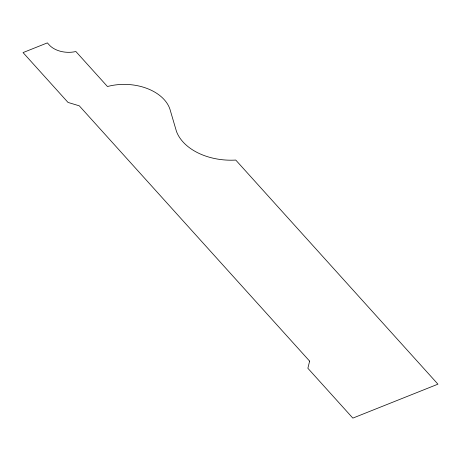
<?xml version="1.0" encoding="UTF-8"?>
<svg xmlns="http://www.w3.org/2000/svg" width="461" height="461" viewBox="0 0 461 461"><rect width="100%" height="100%" fill="white"/><g stroke="black" fill="none" stroke-linecap="round" stroke-linejoin="round"><path stroke-width="0.69" d="M309.625 361.119L307.873 368.27L352.849 418.115L437.95 384.169L235.755 160.065A54.905 36.949 1.7 0 1 176.482 131.471L170.409 110.819A45.8 30.824 1.7 0 0 107.459 86.524L75.881 51.523A22.307 15.011 1.7 0 1 48.935 44.625L47.368 42.885L23.05 52.583L68.026 102.434L79.286 105.828L309.625 361.119"/></g></svg>
